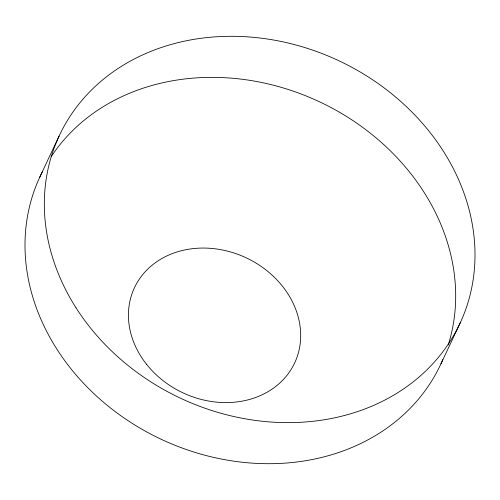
<?xml version="1.0" encoding="UTF-8"?>
<svg xmlns="http://www.w3.org/2000/svg" width="500" height="500" viewBox="0 0 500 500"><rect width="100%" height="100%" fill="white"/><g stroke="black" fill="none" stroke-linecap="round" stroke-linejoin="round"><path stroke-width="0.75" d="M39.744 177.219L59.062 136.15M440.938 363.85L460.256 322.781M442.837 359.575A221.238 186.381 25.2 0 1 161.188 439.275A221.238 186.381 25.2 0 1 42.475 171.606M51.137 156.756A221.238 186.381 25.2 0 1 320.325 102.181A221.238 186.381 25.2 0 1 448.263 344.906M76.006 307.769A221.238 186.381 25.2 0 0 448.862 343.244A221.238 186.381 25.2 0 0 254.119 37.388A221.238 186.381 25.2 0 0 76.006 307.769M146.45 364.175A88.494 74.556 25.2 0 0 294.275 363.738A88.494 74.556 25.2 0 0 202.944 248.056A88.494 74.556 25.2 0 0 146.45 364.175"/></g></svg>
